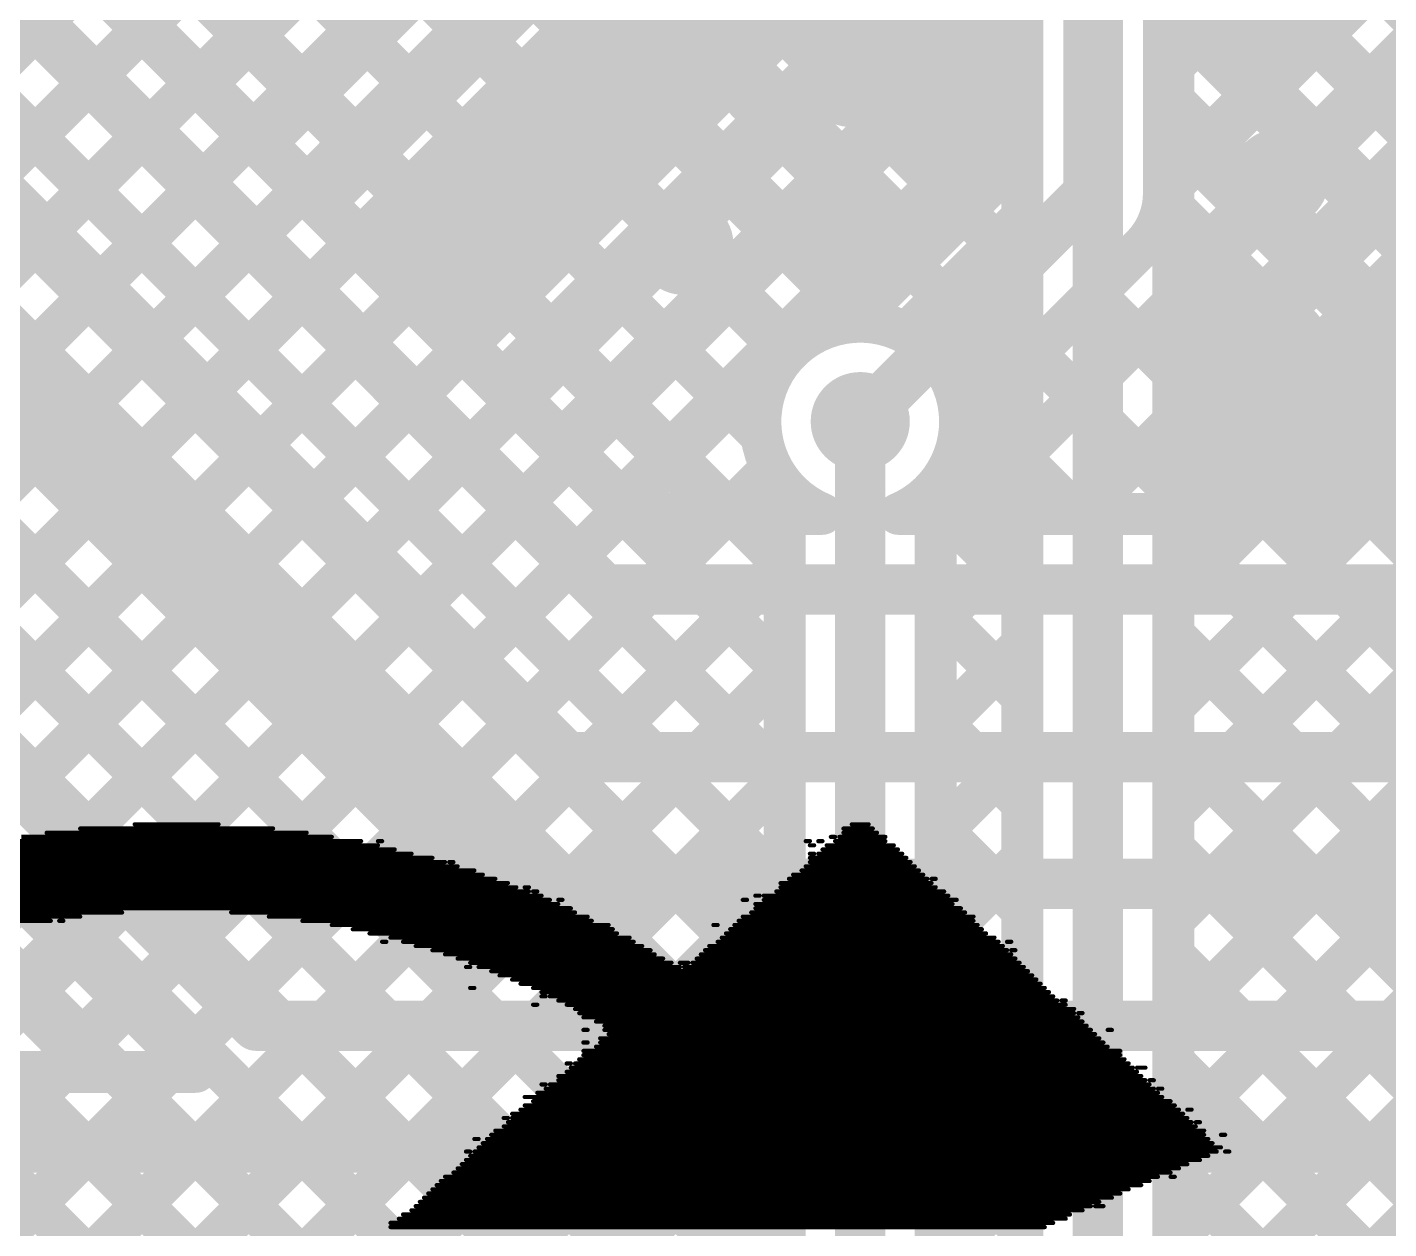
# Model space of a CAD drawing. Header units: millimetres. Extents: x -0.33 to 3.26, y -0.12 to 2.83.
# Drawn here: x 0.7424 to 1.067, y 1.2496 to 1.536 of the extents above; entities that cross this region are included whole.
import ezdxf

# ---------------------------------------------------------------- set-up
doc = ezdxf.new("R2010")
doc.units = ezdxf.units.MM
doc.header["$MEASUREMENT"] = 0
for name, color, linetype in [('BottomLayer', 5, 'Continuous'), ('TopLayer', 1, 'Continuous'), ('TopOverlay', 2, 'Continuous'), ('ViaHoleLayer', 16, 'Continuous')]:
    doc.layers.add(name, color=color, linetype=linetype)

msp = doc.modelspace()

# ---------------------------------------------------------------- hatches: boundary and pattern name
at = {"layer": 'BottomLayer'}
h = msp.add_hatch(color=5, dxfattribs=at)
edge = h.paths.add_edge_path()
edge.add_arc((1.041, 1.539), 0.01181, 0, 360)
h = msp.add_hatch(color=5, dxfattribs=at)
edge = h.paths.add_edge_path()
edge.add_arc((0.899, 1.524), 0.01181, 0, 360)
h = msp.add_hatch(color=5, dxfattribs=at)
edge = h.paths.add_edge_path()
edge.add_arc((0.939, 1.524), 0.01181, 0, 360)
h = msp.add_hatch(color=5, dxfattribs=at)
edge = h.paths.add_edge_path()
edge.add_arc((1.041, 1.5), 0.01181, 0, 360)
h = msp.add_hatch(color=5, dxfattribs=at)
edge = h.paths.add_edge_path()
edge.add_arc((0.899, 1.484), 0.01181, 0, 360)
h = msp.add_hatch(color=5, dxfattribs=at)
edge = h.paths.add_edge_path()
edge.add_arc((0.939, 1.484), 0.01181, 0, 360)
h = msp.add_hatch(color=5, dxfattribs=at)
edge = h.paths.add_edge_path()
edge.add_arc((1.041, 1.46), 0.01181, 0, 360)
h = msp.add_hatch(color=5, dxfattribs=at)
edge = h.paths.add_edge_path()
edge.add_arc((0.941, 1.442), 0.01181, 0, 360)
at = {"layer": 'TopLayer'}
h = msp.add_hatch(color=1, dxfattribs=at)
edge = h.paths.add_edge_path()
edge.add_arc((1.041, 1.539), 0.01181, 0, 360)
h = msp.add_hatch(color=1, dxfattribs=at)
edge = h.paths.add_edge_path()
edge.add_arc((0.899, 1.524), 0.01181, 0, 360)
h = msp.add_hatch(color=1, dxfattribs=at)
edge = h.paths.add_edge_path()
edge.add_arc((0.939, 1.524), 0.01181, 0, 360)
h = msp.add_hatch(color=1, dxfattribs=at)
edge = h.paths.add_edge_path()
edge.add_arc((1.041, 1.5), 0.01181, 0, 360)
h = msp.add_hatch(color=1, dxfattribs=at)
edge = h.paths.add_edge_path()
edge.add_arc((0.899, 1.484), 0.01181, 0, 360)
h = msp.add_hatch(color=1, dxfattribs=at)
edge = h.paths.add_edge_path()
edge.add_arc((0.939, 1.484), 0.01181, 0, 360)
h = msp.add_hatch(color=1, dxfattribs=at)
edge = h.paths.add_edge_path()
edge.add_arc((1.041, 1.46), 0.01181, 0, 360)
h = msp.add_hatch(color=1, dxfattribs=at)
edge = h.paths.add_edge_path()
edge.add_arc((0.941, 1.442), 0.01181, 0, 360)
at = {"layer": 'ViaHoleLayer'}
h = msp.add_hatch(color=16, dxfattribs=at)
edge = h.paths.add_edge_path()
edge.add_arc((1.041, 1.539), 0.00787, 0, 360)
h = msp.add_hatch(color=16, dxfattribs=at)
edge = h.paths.add_edge_path()
edge.add_arc((0.899, 1.524), 0.00787, 0, 360)
h = msp.add_hatch(color=16, dxfattribs=at)
edge = h.paths.add_edge_path()
edge.add_arc((0.939, 1.524), 0.00787, 0, 360)
h = msp.add_hatch(color=16, dxfattribs=at)
edge = h.paths.add_edge_path()
edge.add_arc((1.041, 1.5), 0.00787, 0, 360)
h = msp.add_hatch(color=16, dxfattribs=at)
edge = h.paths.add_edge_path()
edge.add_arc((0.899, 1.484), 0.00787, 0, 360)
h = msp.add_hatch(color=16, dxfattribs=at)
edge = h.paths.add_edge_path()
edge.add_arc((0.939, 1.484), 0.00787, 0, 360)
h = msp.add_hatch(color=16, dxfattribs=at)
edge = h.paths.add_edge_path()
edge.add_arc((1.041, 1.46), 0.00787, 0, 360)
h = msp.add_hatch(color=16, dxfattribs=at)
edge = h.paths.add_edge_path()
edge.add_arc((0.941, 1.442), 0.00591, 0, 360)

# ---------------------------------------------------------------- linework, layer by layer
at = {"layer": 'BottomLayer'}
for points, const_width in [([(0.363, 1.829), (0.86021, 1.33179)], 0.012), ([(0.72059, 1.74861), (0.97137, 1.49782)], 0.01), ([(0.7194, 1.72151), (0.95723, 1.48368)], 0.01), ([(0.7194, 1.69322), (0.94308, 1.46954)], 0.01), ([(0.72515, 1.65919), (0.92485, 1.45949)], 0.01), ([(0.99541, 1.49641), (0.99541, 1.64168)], 0.012), ([(0.77089, 1.53657), (0.87091, 1.63659)], 0.01), ([(0.72515, 1.6309), (0.91743, 1.43863)], 0.01), ([(0.469, 1.626), (0.797, 1.298)], 0.012), ([(0.97741, 1.50386), (0.97741, 1.61393)], 0.01), ([(1.01341, 1.49641), (1.01341, 1.61393)], 0.01), ([(0.78503, 1.52242), (0.87199, 1.60938)], 0.01), ([(0.7194, 1.60837), (0.90777, 1.42)], 0.01), ([(1.01341, 1.52453), (1.09621, 1.60733)], 0.01), ([(0.8416, 1.46586), (0.97741, 1.60166)], 0.01), ([(1.01341, 1.59721), (1.19061, 1.42)], 0.01), ([(0.79917, 1.50828), (0.88492, 1.59403)], 0.01), ([(1.01341, 1.49624), (1.11036, 1.59319)], 0.01), ([(0.7154, 1.59205), (0.88746, 1.42)], 0.01), ([(0.647, 1.586), (0.871, 1.362)], 0.012), ([(0.81332, 1.49414), (0.90668, 1.5875)], 0.01), ([(0.82746, 1.48), (0.93496, 1.5875)], 0.01), ([(0.90998, 1.5875), (0.97741, 1.52007)], 0.01), ([(0.96545, 1.42), (1.13163, 1.58618)], 0.01), ([(0.99374, 1.42), (1.15992, 1.58618)], 0.01), ([(1.02202, 1.42), (1.1882, 1.58618)], 0.01), ([(1.0503, 1.42), (1.21649, 1.58618)], 0.01), ([(0.6974, 1.5846), (0.88, 1.402)], 0.012), ([(0.85574, 1.45171), (0.97741, 1.57338)], 0.01), ([(1.01341, 1.56892), (1.16233, 1.42)], 0.01), ([(0.86988, 1.43757), (0.97741, 1.54509)], 0.01), ([(1.01341, 1.54064), (1.13404, 1.42)], 0.01), ([(0.88403, 1.42343), (0.97741, 1.51681)], 0.01), ([(1.01341, 1.51235), (1.10576, 1.42)], 0.01), ([(0.93929, 1.46575), (0.97741, 1.50386)], 0.01), ([(0.941, 1.442), (0.99541, 1.49641)], 0.012), ([(0.57725, 1.4923), (0.78254, 1.287)], 0.01), ([(1.01065, 1.48683), (1.07748, 1.42)], 0.01), ([(0.96475, 1.44029), (1.00811, 1.48366)], 0.01), ([(0.99682, 1.47237), (1.04919, 1.42)], 0.01), ([(0.5797, 1.46523), (0.75793, 1.287)], 0.01), ([(0.98268, 1.45823), (1.02091, 1.42)], 0.01), ([(0.96854, 1.44408), (0.99262, 1.42)], 0.01), ([(0.90888, 1.42), (0.91988, 1.431)], 0.01), ([(0.95849, 1.42585), (0.96434, 1.42)], 0.01), ([(0.88746, 1.42), (0.93189, 1.42)], 0.01), ([(0.95011, 1.42), (1.369, 1.42)], 0.01), ([(0.88, 1.402), (1.49, 1.402)], 0.012), ([(0.871, 1.362), (1.54414, 1.362)], 0.012), ([(0.86021, 1.33179), (1.47921, 1.33179)], 0.012), ([(0.71931, 1.287), (0.75093, 1.31862)], 0.01), ([(0.7476, 1.287), (0.76507, 1.30447)], 0.01), ([(0.797, 1.298), (1.374, 1.298)], 0.012), ([(0.77588, 1.287), (0.77921, 1.29033)], 0.01), ([(0.677, 1.287), (0.78254, 1.287)], 0.01), ([(0.677, 1.269), (1.347, 1.269)], 0.012)]:
    msp.add_lwpolyline(points, dxfattribs=dict(at, const_width=const_width))
for points, const_width in [([(1.01091, 1.54064, 1), (1.01591, 1.54064, 1)], 0.005), ([(0.76839, 1.53657, 1), (0.77339, 1.53657, 1)], 0.005), ([(1.01091, 1.52453, 1), (1.01591, 1.52453, 1)], 0.005), ([(0.78253, 1.52242, 1), (0.78753, 1.52242, 1)], 0.005), ([(0.97491, 1.52007, 1), (0.97991, 1.52007, 1)], 0.005), ([(0.97491, 1.51681, 1), (0.97991, 1.51681, 1)], 0.005), ([(1.01091, 1.51235, 1), (1.01591, 1.51235, 1)], 0.005), ([(0.79667, 1.50828, 1), (0.80167, 1.50828, 1)], 0.005), ([(0.97491, 1.50386, 1), (0.97991, 1.50386, 1)], 0.005), ([(0.97491, 1.50386, 1), (0.97991, 1.50386, 1)], 0.005), ([(0.96887, 1.49782, 1), (0.97387, 1.49782, 1)], 0.005), ([(0.99241, 1.49641, 1), (0.99841, 1.49641, 1)], 0.006), ([(0.99241, 1.49641, 1), (0.99841, 1.49641, 1)], 0.006), ([(1.01091, 1.49641, 1), (1.01591, 1.49641, 1)], 0.005), ([(1.01091, 1.49641, 1), (1.01591, 1.49641, 1)], 0.005), ([(1.01091, 1.49641, 1), (1.01591, 1.49641, 1)], 0.005), ([(1.01091, 1.49624, 1), (1.01591, 1.49624, 1)], 0.005), ([(0.81082, 1.49414, 1), (0.81582, 1.49414, 1)], 0.005), ([(1.00815, 1.48683, 1), (1.01315, 1.48683, 1)], 0.005), ([(0.95473, 1.48368, 1), (0.95973, 1.48368, 1)], 0.005), ([(1.00561, 1.48366, 1), (1.01061, 1.48366, 1)], 0.005), ([(1.00561, 1.48366, 1), (1.01061, 1.48366, 1)], 0.005), ([(1.00564, 1.48368, 1), (1.01064, 1.48368, 1)], 0.005), ([(0.82496, 1.48, 1), (0.82996, 1.48, 1)], 0.005), ([(0.99432, 1.47237, 1), (0.99932, 1.47237, 1)], 0.005), ([(0.94058, 1.46954, 1), (0.94558, 1.46954, 1)], 0.005), ([(0.8391, 1.46586, 1), (0.8441, 1.46586, 1)], 0.005), ([(0.93679, 1.46575, 1), (0.94179, 1.46575, 1)], 0.005), ([(0.93679, 1.46575, 1), (0.94179, 1.46575, 1)], 0.005), ([(0.92235, 1.45949, 1), (0.92735, 1.45949, 1)], 0.005), ([(0.98018, 1.45823, 1), (0.98518, 1.45823, 1)], 0.005), ([(0.85324, 1.45171, 1), (0.85824, 1.45171, 1)], 0.005), ([(0.938, 1.442, 1), (0.944, 1.442, 1)], 0.006), ([(0.96604, 1.44408, 1), (0.97104, 1.44408, 1)], 0.005), ([(0.96225, 1.44029, 1), (0.96725, 1.44029, 1)], 0.005), ([(0.96225, 1.44029, 1), (0.96725, 1.44029, 1)], 0.005), ([(0.86738, 1.43757, 1), (0.87238, 1.43757, 1)], 0.005), ([(0.91493, 1.43863, 1), (0.91993, 1.43863, 1)], 0.005), ([(0.91738, 1.431, 1), (0.92238, 1.431, 1)], 0.005), ([(0.88153, 1.42343, 1), (0.88653, 1.42343, 1)], 0.005), ([(0.95599, 1.42585, 1), (0.96099, 1.42585, 1)], 0.005), ([(0.88496, 1.42, 1), (0.88996, 1.42, 1)], 0.005), ([(0.88496, 1.42, 1), (0.88996, 1.42, 1)], 0.005), ([(0.90527, 1.42, 1), (0.91027, 1.42, 1)], 0.005), ([(0.90638, 1.42, 1), (0.91138, 1.42, 1)], 0.005), ([(0.92939, 1.42, 1), (0.93439, 1.42, 1)], 0.005), ([(0.92939, 1.42, 1), (0.93439, 1.42, 1)], 0.005), ([(0.94761, 1.42, 1), (0.95261, 1.42, 1)], 0.005), ([(0.94761, 1.42, 1), (0.95261, 1.42, 1)], 0.005), ([(0.96184, 1.42, 1), (0.96684, 1.42, 1)], 0.005), ([(0.96295, 1.42, 1), (0.96795, 1.42, 1)], 0.005), ([(0.99012, 1.42, 1), (0.99512, 1.42, 1)], 0.005), ([(0.99124, 1.42, 1), (0.99624, 1.42, 1)], 0.005), ([(1.01841, 1.42, 1), (1.02341, 1.42, 1)], 0.005), ([(1.01952, 1.42, 1), (1.02452, 1.42, 1)], 0.005), ([(1.04669, 1.42, 1), (1.05169, 1.42, 1)], 0.005), ([(1.0478, 1.42, 1), (1.0528, 1.42, 1)], 0.005), ([(0.877, 1.402, 1), (0.883, 1.402, 1)], 0.006), ([(0.877, 1.402, 1), (0.883, 1.402, 1)], 0.006), ([(0.868, 1.362, 1), (0.874, 1.362, 1)], 0.006), ([(0.868, 1.362, 1), (0.874, 1.362, 1)], 0.006), ([(0.85721, 1.33179, 1), (0.86321, 1.33179, 1)], 0.006), ([(0.85721, 1.33179, 1), (0.86321, 1.33179, 1)], 0.006), ([(0.74843, 1.31862, 1), (0.75343, 1.31862, 1)], 0.005), ([(0.76257, 1.30447, 1), (0.76757, 1.30447, 1)], 0.005), ([(0.794, 1.298, 1), (0.8, 1.298, 1)], 0.006), ([(0.794, 1.298, 1), (0.8, 1.298, 1)], 0.006), ([(0.77671, 1.29033, 1), (0.78171, 1.29033, 1)], 0.005), ([(0.7451, 1.287, 1), (0.7501, 1.287, 1)], 0.005), ([(0.75543, 1.287, 1), (0.76043, 1.287, 1)], 0.005), ([(0.77338, 1.287, 1), (0.77838, 1.287, 1)], 0.005), ([(0.78004, 1.287, 1), (0.78504, 1.287, 1)], 0.005), ([(0.78004, 1.287, 1), (0.78504, 1.287, 1)], 0.005)]:
    msp.add_lwpolyline(points, format="xyb", close=True, dxfattribs=dict(at, const_width=const_width))
at = {"layer": 'BottomLayer', "const_width": 0.01}
for points in [[(1.01341, 1.49641, -0.199396), (1.00811, 1.48366)], [(1.01341, 1.49641, -0.198912), (1.00814, 1.48368)], [(0.93189, 1.42, -0.791176), (0.93929, 1.46575)], [(0.96475, 1.44029, -0.283918), (0.95011, 1.42)]]:
    msp.add_lwpolyline(points, format="xyb", dxfattribs=at)
at = {"layer": 'TopLayer'}
for points, const_width in [([(0.99767, 1.22833), (0.99767, 2.0185)], 0.012), ([(0.97967, 1.22833), (0.97967, 2.00291)], 0.01), ([(1.01567, 1.23579), (1.01567, 2.00291)], 0.01), ([(0.717, 1.76633), (0.97967, 1.50366)], 0.01), ([(0.717, 1.48267), (0.97967, 1.74534)], 0.01), ([(0.717, 1.74087), (0.97967, 1.4782)], 0.01), ([(1.01567, 1.47587), (1.27291, 1.73311)], 0.01), ([(0.717, 1.45722), (0.97967, 1.71989)], 0.01), ([(0.717, 1.71541), (0.97967, 1.45275)], 0.01), ([(1.01567, 1.45042), (1.27291, 1.70765)], 0.01), ([(0.717, 1.43176), (0.97967, 1.69443)], 0.01), ([(0.717, 1.68996), (0.94115, 1.46581)], 0.01), ([(1.01567, 1.42496), (1.27291, 1.6822)], 0.01), ([(0.717, 1.40631), (0.97967, 1.66897)], 0.01), ([(0.717, 1.6645), (0.92343, 1.45807)], 0.01), ([(1.01567, 1.3995), (1.27291, 1.65674)], 0.01), ([(0.717, 1.50813), (0.86013, 1.65126)], 0.01), ([(0.85708, 1.6517), (0.97967, 1.52911)], 0.01), ([(1.01567, 1.52678), (1.14278, 1.6539)], 0.01), ([(1.01567, 1.50133), (1.16487, 1.65053)], 0.01), ([(0.717, 1.38085), (0.97967, 1.64352)], 0.01), ([(0.717, 1.63905), (0.91743, 1.43862)], 0.01), ([(1.01567, 1.37405), (1.27291, 1.63129)], 0.01), ([(0.717, 1.35539), (0.97967, 1.61806)], 0.01), ([(0.717, 1.61359), (0.923, 1.40759)], 0.01), ([(1.01567, 1.34859), (1.27291, 1.60583)], 0.01), ([(0.717, 1.32994), (0.97967, 1.59261)], 0.01), ([(1.01567, 1.59494), (1.184, 1.42661)], 0.01), ([(0.717, 1.58814), (0.923, 1.38214)], 0.01), ([(0.717, 1.30448), (0.97967, 1.56715)], 0.01), ([(1.01567, 1.56948), (1.184, 1.40115)], 0.01), ([(0.717, 1.56268), (0.923, 1.35668)], 0.01), ([(1.01567, 1.54403), (1.184, 1.37569)], 0.01), ([(0.717, 1.27903), (0.97967, 1.5417)], 0.01), ([(0.717, 1.53722), (0.923, 1.33122)], 0.01), ([(1.01567, 1.51857), (1.184, 1.35024)], 0.01), ([(0.71813, 1.2547), (0.97967, 1.51624)], 0.01), ([(0.717, 1.51177), (0.923, 1.30577)], 0.01), ([(1.01567, 1.49311), (1.184, 1.32478)], 0.01), ([(0.952, 1.46312), (0.97967, 1.49078)], 0.01), ([(1.01567, 1.32314), (1.184, 1.49147)], 0.01), ([(0.717, 1.48631), (0.923, 1.28031)], 0.01), ([(1.01567, 1.46766), (1.184, 1.29933)], 0.01), ([(1.01567, 1.29768), (1.184, 1.46601)], 0.01), ([(0.96366, 1.44932), (0.97967, 1.46533)], 0.01), ([(0.717, 1.46086), (0.923, 1.25486)], 0.01), ([(0.959, 1.4192), (0.97967, 1.43987)], 0.01), ([(0.96481, 1.44215), (0.97967, 1.42729)], 0.01), ([(1.01567, 1.4422), (1.184, 1.27387)], 0.01), ([(1.01567, 1.27223), (1.184, 1.44056)], 0.01), ([(0.717, 1.4354), (0.923, 1.2294)], 0.01), ([(0.941, 1.196), (0.941, 1.433)], 0.012), ([(0.72144, 1.23255), (0.91988, 1.431)], 0.01), ([(0.923, 1.196), (0.923, 1.42641)], 0.01), ([(0.959, 1.20346), (0.959, 1.42641)], 0.01), ([(0.959, 1.4225), (0.97967, 1.40184)], 0.01), ([(0.959, 1.39375), (0.97967, 1.41442)], 0.01), ([(1.01567, 1.41675), (1.184, 1.24842)], 0.01), ([(1.01567, 1.24677), (1.184, 1.4151)], 0.01), ([(0.6718, 1.15746), (0.923, 1.40866)], 0.01), ([(0.717, 1.40995), (0.923, 1.20395)], 0.01), ([(0.959, 1.39705), (0.97967, 1.37638)], 0.01), ([(1.01567, 1.39129), (1.184, 1.22296)], 0.01), ([(0.959, 1.36829), (0.97967, 1.38896)], 0.01), ([(1.0229, 1.22855), (1.184, 1.38965)], 0.01), ([(0.717, 1.38449), (1.27243, 0.82906)], 0.01), ([(0.6718, 1.132), (0.923, 1.3832)], 0.01), ([(0.959, 1.37159), (0.97967, 1.35092)], 0.01), ([(1.01567, 1.36584), (1.1811, 1.20041)], 0.01), ([(0.959, 1.34284), (0.97967, 1.3635)], 0.01), ([(1.03563, 1.21582), (1.184, 1.36419)], 0.01), ([(0.717, 1.35903), (1.24803, 0.828)], 0.01), ([(0.6718, 1.10655), (0.923, 1.35775)], 0.01), ([(0.959, 1.34614), (0.97967, 1.32547)], 0.01), ([(1.01567, 1.34038), (1.219, 1.13705)], 0.01), ([(0.959, 1.31738), (0.97967, 1.33805)], 0.01), ([(0.717, 1.33358), (1.22258, 0.828)], 0.01), ([(0.57575, 0.98504), (0.923, 1.33229)], 0.01), ([(0.959, 1.32068), (0.97967, 1.30001)], 0.01), ([(1.01567, 1.31492), (1.219, 1.11159)], 0.01), ([(0.959, 1.29193), (0.97967, 1.31259)], 0.01), ([(0.502, 0.88584), (0.923, 1.30684)], 0.01), ([(0.717, 1.30812), (1.19712, 0.828)], 0.01), ([(0.959, 1.29522), (0.97967, 1.27456)], 0.01), ([(0.959, 1.26647), (0.97967, 1.28714)], 0.01), ([(1.01567, 1.28947), (1.219, 1.08614)], 0.01), ([(0.502, 0.86038), (0.923, 1.28138)], 0.01), ([(0.717, 1.28267), (1.17167, 0.828)], 0.01), ([(0.959, 1.26977), (0.97967, 1.2491)], 0.01), ([(0.959, 1.24101), (0.97967, 1.26168)], 0.01), ([(1.01567, 1.26401), (1.219, 1.06068)], 0.01), ([(0.502, 0.83493), (0.923, 1.25593)], 0.01)]:
    msp.add_lwpolyline(points, dxfattribs=dict(at, const_width=const_width))
for points, const_width in [([(0.97717, 1.52911, 1), (0.98217, 1.52911, 1)], 0.005), ([(1.01317, 1.52678, 1), (1.01817, 1.52678, 1)], 0.005), ([(1.01317, 1.51857, 1), (1.01817, 1.51857, 1)], 0.005), ([(0.97717, 1.51624, 1), (0.98217, 1.51624, 1)], 0.005), ([(0.97717, 1.50366, 1), (0.98217, 1.50366, 1)], 0.005), ([(1.01317, 1.50133, 1), (1.01817, 1.50133, 1)], 0.005), ([(1.01317, 1.49311, 1), (1.01817, 1.49311, 1)], 0.005), ([(0.97717, 1.49078, 1), (0.98217, 1.49078, 1)], 0.005), ([(0.97717, 1.4782, 1), (0.98217, 1.4782, 1)], 0.005), ([(1.01317, 1.47587, 1), (1.01817, 1.47587, 1)], 0.005), ([(0.93865, 1.46581, 1), (0.94365, 1.46581, 1)], 0.005), ([(1.01317, 1.46766, 1), (1.01817, 1.46766, 1)], 0.005), ([(0.9495, 1.46312, 1), (0.9545, 1.46312, 1)], 0.005), ([(0.97717, 1.46533, 1), (0.98217, 1.46533, 1)], 0.005), ([(0.92093, 1.45807, 1), (0.92593, 1.45807, 1)], 0.005), ([(0.97717, 1.45275, 1), (0.98217, 1.45275, 1)], 0.005), ([(1.01317, 1.45042, 1), (1.01817, 1.45042, 1)], 0.005), ([(0.96116, 1.44932, 1), (0.96616, 1.44932, 1)], 0.005), ([(0.96231, 1.44215, 1), (0.96731, 1.44215, 1)], 0.005), ([(0.96231, 1.442, 1), (0.96731, 1.442, 1)], 0.005), ([(0.96231, 1.442, 1), (0.96731, 1.442, 1)], 0.005), ([(0.97717, 1.43987, 1), (0.98217, 1.43987, 1)], 0.005), ([(1.01317, 1.4422, 1), (1.01817, 1.4422, 1)], 0.005), ([(0.91493, 1.43862, 1), (0.91993, 1.43862, 1)], 0.005), ([(0.938, 1.433, 1), (0.944, 1.433, 1)], 0.006), ([(0.91738, 1.431, 1), (0.92238, 1.431, 1)], 0.005), ([(0.97717, 1.42729, 1), (0.98217, 1.42729, 1)], 0.005), ([(0.9205, 1.42641, 1), (0.9255, 1.42641, 1)], 0.005), ([(0.9205, 1.42641, 1), (0.9255, 1.42641, 1)], 0.005), ([(0.9565, 1.42641, 1), (0.9615, 1.42641, 1)], 0.005), ([(0.9565, 1.42641, 1), (0.9615, 1.42641, 1)], 0.005), ([(1.01317, 1.42496, 1), (1.01817, 1.42496, 1)], 0.005), ([(0.9565, 1.4225, 1), (0.9615, 1.4225, 1)], 0.005), ([(0.9565, 1.4192, 1), (0.9615, 1.4192, 1)], 0.005), ([(0.97717, 1.41442, 1), (0.98217, 1.41442, 1)], 0.005), ([(1.01317, 1.41675, 1), (1.01817, 1.41675, 1)], 0.005), ([(0.9205, 1.40866, 1), (0.9255, 1.40866, 1)], 0.005), ([(0.9205, 1.40759, 1), (0.9255, 1.40759, 1)], 0.005), ([(0.97717, 1.40184, 1), (0.98217, 1.40184, 1)], 0.005), ([(1.01317, 1.3995, 1), (1.01817, 1.3995, 1)], 0.005), ([(0.9565, 1.39705, 1), (0.9615, 1.39705, 1)], 0.005), ([(0.9565, 1.39375, 1), (0.9615, 1.39375, 1)], 0.005), ([(1.01317, 1.39129, 1), (1.01817, 1.39129, 1)], 0.005), ([(0.97717, 1.38896, 1), (0.98217, 1.38896, 1)], 0.005), ([(0.9205, 1.3832, 1), (0.9255, 1.3832, 1)], 0.005), ([(0.9205, 1.38214, 1), (0.9255, 1.38214, 1)], 0.005), ([(0.97717, 1.37638, 1), (0.98217, 1.37638, 1)], 0.005), ([(0.9565, 1.37159, 1), (0.9615, 1.37159, 1)], 0.005), ([(1.01317, 1.37405, 1), (1.01817, 1.37405, 1)], 0.005), ([(0.9565, 1.36829, 1), (0.9615, 1.36829, 1)], 0.005), ([(1.01317, 1.36584, 1), (1.01817, 1.36584, 1)], 0.005), ([(0.97717, 1.3635, 1), (0.98217, 1.3635, 1)], 0.005), ([(0.9205, 1.35775, 1), (0.9255, 1.35775, 1)], 0.005), ([(0.9205, 1.35668, 1), (0.9255, 1.35668, 1)], 0.005), ([(0.97717, 1.35092, 1), (0.98217, 1.35092, 1)], 0.005), ([(0.9565, 1.34614, 1), (0.9615, 1.34614, 1)], 0.005), ([(1.01317, 1.34859, 1), (1.01817, 1.34859, 1)], 0.005), ([(0.9565, 1.34284, 1), (0.9615, 1.34284, 1)], 0.005), ([(1.01317, 1.34038, 1), (1.01817, 1.34038, 1)], 0.005), ([(0.97717, 1.33805, 1), (0.98217, 1.33805, 1)], 0.005), ([(0.9205, 1.33229, 1), (0.9255, 1.33229, 1)], 0.005), ([(0.9205, 1.33122, 1), (0.9255, 1.33122, 1)], 0.005), ([(0.97717, 1.32547, 1), (0.98217, 1.32547, 1)], 0.005), ([(1.01317, 1.32314, 1), (1.01817, 1.32314, 1)], 0.005), ([(0.9565, 1.32068, 1), (0.9615, 1.32068, 1)], 0.005), ([(0.9565, 1.31738, 1), (0.9615, 1.31738, 1)], 0.005), ([(1.01317, 1.31492, 1), (1.01817, 1.31492, 1)], 0.005), ([(0.97717, 1.31259, 1), (0.98217, 1.31259, 1)], 0.005), ([(0.9205, 1.30684, 1), (0.9255, 1.30684, 1)], 0.005), ([(0.9205, 1.30577, 1), (0.9255, 1.30577, 1)], 0.005), ([(0.97717, 1.30001, 1), (0.98217, 1.30001, 1)], 0.005), ([(1.01317, 1.29768, 1), (1.01817, 1.29768, 1)], 0.005), ([(0.9565, 1.29522, 1), (0.9615, 1.29522, 1)], 0.005), ([(0.9565, 1.29193, 1), (0.9615, 1.29193, 1)], 0.005), ([(0.97717, 1.28714, 1), (0.98217, 1.28714, 1)], 0.005), ([(1.01317, 1.28947, 1), (1.01817, 1.28947, 1)], 0.005), ([(0.9205, 1.28138, 1), (0.9255, 1.28138, 1)], 0.005), ([(0.9205, 1.28031, 1), (0.9255, 1.28031, 1)], 0.005), ([(0.97717, 1.27456, 1), (0.98217, 1.27456, 1)], 0.005), ([(1.01317, 1.27223, 1), (1.01817, 1.27223, 1)], 0.005), ([(0.9565, 1.26977, 1), (0.9615, 1.26977, 1)], 0.005), ([(0.9565, 1.26647, 1), (0.9615, 1.26647, 1)], 0.005), ([(0.97717, 1.26168, 1), (0.98217, 1.26168, 1)], 0.005), ([(1.01317, 1.26401, 1), (1.01817, 1.26401, 1)], 0.005), ([(0.9205, 1.25593, 1), (0.9255, 1.25593, 1)], 0.005), ([(0.9205, 1.25486, 1), (0.9255, 1.25486, 1)], 0.005), ([(0.97717, 1.2491, 1), (0.98217, 1.2491, 1)], 0.005), ([(1.01317, 1.24677, 1), (1.01817, 1.24677, 1)], 0.005)]:
    msp.add_lwpolyline(points, format="xyb", close=True, dxfattribs=dict(at, const_width=const_width))
at = {"layer": 'TopLayer', "const_width": 0.01}
for points in [[(0.923, 1.42641, -1.440035), (0.96481, 1.442)], [(0.96481, 1.442, -0.18034), (0.959, 1.42641)]]:
    msp.add_lwpolyline(points, format="xyb", dxfattribs=at)
at = {"layer": 'TopOverlay', "const_width": 0.001}
for points in [[(0.747, 1.344), (0.809, 1.344)], [(0.755, 1.345), (0.801, 1.345)], [(0.768, 1.346), (0.788, 1.346)], [(0.937, 1.345), (0.944, 1.345)], [(0.937, 1.344), (0.945, 1.344)], [(0.939, 1.346), (0.943, 1.346)], [(0.729, 1.341), (0.826, 1.341)], [(0.734, 1.342), (0.822, 1.342)], [(0.741, 1.343), (0.815, 1.343)], [(0.826, 1.342), (0.827, 1.342)], [(0.928, 1.342), (0.929, 1.342)], [(0.929, 1.341), (0.93, 1.341)], [(0.931, 1.342), (0.932, 1.342)], [(0.933, 1.341), (0.949, 1.341)], [(0.934, 1.343), (0.935, 1.343)], [(0.935, 1.342), (0.947, 1.342)], [(0.936, 1.343), (0.947, 1.343)], [(0.717, 1.338), (0.839, 1.338)], [(0.721, 1.339), (0.834, 1.339)], [(0.725, 1.34), (0.83, 1.34)], [(0.929, 1.339), (0.93, 1.339)], [(0.929, 1.338), (0.952, 1.338)], [(0.931, 1.339), (0.951, 1.339)], [(0.932, 1.34), (0.95, 1.34)], [(0.703, 1.334), (0.851, 1.334)], [(0.707, 1.335), (0.849, 1.335)], [(0.71, 1.336), (0.845, 1.336)], [(0.713, 1.337), (0.842, 1.337)], [(0.843, 1.337), (0.844, 1.337)], [(0.925, 1.334), (0.956, 1.334)], [(0.927, 1.335), (0.955, 1.335)], [(0.928, 1.336), (0.954, 1.336)], [(0.929, 1.337), (0.953, 1.337)], [(0.696, 1.331), (0.859, 1.331)], [(0.699, 1.332), (0.857, 1.332)], [(0.701, 1.333), (0.854, 1.333)], [(0.861, 1.331), (0.862, 1.331)], [(0.922, 1.332), (0.958, 1.332)], [(0.922, 1.331), (0.959, 1.331)], [(0.924, 1.333), (0.957, 1.333)], [(0.958, 1.333), (0.959, 1.333)], [(0.688, 1.328), (0.867, 1.328)], [(0.69, 1.329), (0.865, 1.329)], [(0.693, 1.33), (0.862, 1.33)], [(0.863, 1.33), (0.864, 1.33)], [(0.869, 1.328), (0.87, 1.328)], [(0.913, 1.328), (0.914, 1.328)], [(0.916, 1.329), (0.917, 1.329)], [(0.918, 1.329), (0.962, 1.329)], [(0.918, 1.328), (0.964, 1.328)], [(0.921, 1.33), (0.961, 1.33)], [(0.682, 1.325), (0.765, 1.325)], [(0.683, 1.326), (0.872, 1.326)], [(0.686, 1.327), (0.869, 1.327)], [(0.791, 1.325), (0.873, 1.325)], [(0.915, 1.325), (0.966, 1.325)], [(0.916, 1.327), (0.963, 1.327)], [(0.916, 1.326), (0.965, 1.326)], [(0.677, 1.323), (0.748, 1.323)], [(0.68, 1.324), (0.755, 1.324)], [(0.75, 1.323), (0.751, 1.323)], [(0.8, 1.324), (0.876, 1.324)], [(0.808, 1.323), (0.877, 1.323)], [(0.815, 1.322), (0.881, 1.322)], [(0.82, 1.321), (0.882, 1.321)], [(0.906, 1.322), (0.907, 1.322)], [(0.91, 1.321), (0.97, 1.321)], [(0.911, 1.322), (0.969, 1.322)], [(0.912, 1.323), (0.968, 1.323)], [(0.913, 1.324), (0.968, 1.324)], [(0.824, 1.32), (0.883, 1.32)], [(0.827, 1.318), (0.828, 1.318)], [(0.829, 1.319), (0.886, 1.319)], [(0.832, 1.318), (0.887, 1.318)], [(0.907, 1.318), (0.974, 1.318)], [(0.908, 1.319), (0.973, 1.319)], [(0.909, 1.32), (0.971, 1.32)], [(0.976, 1.318), (0.977, 1.318)], [(0.835, 1.317), (0.889, 1.317)], [(0.839, 1.316), (0.891, 1.316)], [(0.842, 1.315), (0.892, 1.315)], [(0.903, 1.315), (0.977, 1.315)], [(0.904, 1.316), (0.976, 1.316)], [(0.905, 1.317), (0.975, 1.317)], [(0.977, 1.316), (0.978, 1.316)], [(0.845, 1.314), (0.894, 1.314)], [(0.847, 1.312), (0.848, 1.312)], [(0.848, 1.313), (0.896, 1.313)], [(0.85, 1.312), (0.898, 1.312)], [(0.898, 1.313), (0.9, 1.313)], [(0.899, 1.312), (0.98, 1.312)], [(0.901, 1.313), (0.979, 1.313)], [(0.902, 1.314), (0.978, 1.314)], [(0.853, 1.311), (0.981, 1.311)], [(0.855, 1.31), (0.982, 1.31)], [(0.858, 1.309), (0.983, 1.309)], [(0.86, 1.308), (0.984, 1.308)], [(0.848, 1.307), (0.849, 1.307)], [(0.863, 1.307), (0.985, 1.307)], [(0.865, 1.306), (0.986, 1.306)], [(0.865, 1.305), (0.866, 1.305)], [(0.867, 1.305), (0.987, 1.305)], [(0.863, 1.303), (0.864, 1.303)], [(0.869, 1.304), (0.988, 1.304)], [(0.871, 1.303), (0.99, 1.303)], [(0.873, 1.302), (0.992, 1.302)], [(0.989, 1.304), (0.99, 1.304)], [(0.874, 1.301), (0.992, 1.301)], [(0.875, 1.3), (0.993, 1.3)], [(0.878, 1.299), (0.994, 1.299)], [(0.993, 1.301), (0.994, 1.301)], [(0.875, 1.297), (0.876, 1.297)], [(0.879, 1.295), (0.998, 1.295)], [(0.88, 1.298), (0.995, 1.298)], [(0.88, 1.297), (0.996, 1.297)], [(0.881, 1.296), (0.997, 1.296)], [(1, 1.297), (1.001, 1.297)], [(0.875, 1.294), (0.876, 1.294)], [(0.875, 1.292), (1.003, 1.292)], [(0.878, 1.293), (1, 1.293)], [(0.879, 1.294), (0.999, 1.294)], [(0.871, 1.289), (0.872, 1.289)], [(0.873, 1.289), (1.005, 1.289)], [(0.874, 1.29), (1.004, 1.29)], [(0.875, 1.291), (1.003, 1.291)], [(0.869, 1.286), (1.008, 1.286)], [(0.871, 1.287), (1.007, 1.287)], [(0.872, 1.288), (1.006, 1.288)], [(1.007, 1.288), (1.009, 1.288)], [(0.864, 1.282), (1.012, 1.282)], [(0.865, 1.284), (0.866, 1.284)], [(0.866, 1.283), (1.011, 1.283)], [(0.867, 1.284), (1.01, 1.284)], [(0.869, 1.285), (1.009, 1.285)], [(1.01, 1.285), (1.011, 1.285)], [(1.012, 1.283), (1.013, 1.283)], [(0.861, 1.281), (1.013, 1.281)], [(0.861, 1.279), (1.016, 1.279)], [(0.863, 1.28), (1.015, 1.28)], [(0.856, 1.276), (0.857, 1.276)], [(0.858, 1.277), (1.018, 1.277)], [(0.858, 1.276), (1.019, 1.276)], [(0.86, 1.278), (1.017, 1.278)], [(1.019, 1.278), (1.02, 1.278)], [(0.854, 1.273), (1.023, 1.273)], [(0.856, 1.274), (1.021, 1.274)], [(0.857, 1.275), (1.02, 1.275)], [(1.021, 1.275), (1.022, 1.275)], [(0.849, 1.271), (0.85, 1.271)], [(0.85, 1.269), (1.027, 1.269)], [(0.851, 1.27), (1.025, 1.27)], [(0.852, 1.271), (1.024, 1.271)], [(0.853, 1.272), (1.023, 1.272)], [(1.027, 1.272), (1.028, 1.272)], [(0.847, 1.268), (0.848, 1.268)], [(0.847, 1.266), (1.022, 1.266)], [(0.848, 1.267), (1.024, 1.267)], [(0.849, 1.268), (1.026, 1.268)], [(1.028, 1.268), (1.029, 1.268)], [(0.844, 1.263), (1.015, 1.263)], [(0.845, 1.264), (1.017, 1.264)], [(0.846, 1.265), (1.019, 1.265)], [(0.84, 1.26), (1.008, 1.26)], [(0.841, 1.261), (1.01, 1.261)], [(0.842, 1.262), (1.012, 1.262)], [(1.015, 1.262), (1.016, 1.262)], [(0.836, 1.256), (0.998, 1.256)], [(0.837, 1.257), (1.001, 1.257)], [(0.838, 1.258), (1.003, 1.258)], [(0.839, 1.259), (1.005, 1.259)], [(0.832, 1.253), (0.991, 1.253)], [(0.834, 1.254), (0.994, 1.254)], [(0.835, 1.255), (0.996, 1.255)], [(0.997, 1.255), (0.999, 1.255)], [(0.829, 1.251), (0.987, 1.251)], [(0.829, 1.25), (0.985, 1.25)], [(0.831, 1.252), (0.99, 1.252)]]:
    msp.add_lwpolyline(points, dxfattribs=at)
at = {"layer": 'TopOverlay', "const_width": 0.0005}
for points in [[(0.74675, 1.344, 1), (0.74725, 1.344, 1)], [(0.75475, 1.345, 1), (0.75525, 1.345, 1)], [(0.76775, 1.346, 1), (0.76825, 1.346, 1)], [(0.78775, 1.346, 1), (0.78825, 1.346, 1)], [(0.80075, 1.345, 1), (0.80125, 1.345, 1)], [(0.80875, 1.344, 1), (0.80925, 1.344, 1)], [(0.93675, 1.345, 1), (0.93725, 1.345, 1)], [(0.93675, 1.344, 1), (0.93725, 1.344, 1)], [(0.93875, 1.346, 1), (0.93925, 1.346, 1)], [(0.94275, 1.346, 1), (0.94325, 1.346, 1)], [(0.94375, 1.345, 1), (0.94425, 1.345, 1)], [(0.94475, 1.344, 1), (0.94525, 1.344, 1)], [(0.81475, 1.343, 1), (0.81525, 1.343, 1)], [(0.82175, 1.342, 1), (0.82225, 1.342, 1)], [(0.82575, 1.342, 1), (0.82625, 1.342, 1)], [(0.82575, 1.341, 1), (0.82625, 1.341, 1)], [(0.82675, 1.342, 1), (0.82725, 1.342, 1)], [(0.92775, 1.342, 1), (0.92825, 1.342, 1)], [(0.92875, 1.342, 1), (0.92925, 1.342, 1)], [(0.92875, 1.341, 1), (0.92925, 1.341, 1)], [(0.92975, 1.341, 1), (0.93025, 1.341, 1)], [(0.93075, 1.342, 1), (0.93125, 1.342, 1)], [(0.93175, 1.342, 1), (0.93225, 1.342, 1)], [(0.93275, 1.341, 1), (0.93325, 1.341, 1)], [(0.93375, 1.343, 1), (0.93425, 1.343, 1)], [(0.93475, 1.343, 1), (0.93525, 1.343, 1)], [(0.93475, 1.342, 1), (0.93525, 1.342, 1)], [(0.93575, 1.343, 1), (0.93625, 1.343, 1)], [(0.94675, 1.343, 1), (0.94725, 1.343, 1)], [(0.94675, 1.342, 1), (0.94725, 1.342, 1)], [(0.94875, 1.341, 1), (0.94925, 1.341, 1)], [(0.82975, 1.34, 1), (0.83025, 1.34, 1)], [(0.83375, 1.339, 1), (0.83425, 1.339, 1)], [(0.83875, 1.338, 1), (0.83925, 1.338, 1)], [(0.92875, 1.339, 1), (0.92925, 1.339, 1)], [(0.92875, 1.338, 1), (0.92925, 1.338, 1)], [(0.92975, 1.339, 1), (0.93025, 1.339, 1)], [(0.93075, 1.339, 1), (0.93125, 1.339, 1)], [(0.93175, 1.34, 1), (0.93225, 1.34, 1)], [(0.94975, 1.34, 1), (0.95025, 1.34, 1)], [(0.95075, 1.339, 1), (0.95125, 1.339, 1)], [(0.95175, 1.338, 1), (0.95225, 1.338, 1)], [(0.84175, 1.337, 1), (0.84225, 1.337, 1)], [(0.84275, 1.337, 1), (0.84325, 1.337, 1)], [(0.84375, 1.337, 1), (0.84425, 1.337, 1)], [(0.84475, 1.336, 1), (0.84525, 1.336, 1)], [(0.84875, 1.335, 1), (0.84925, 1.335, 1)], [(0.85075, 1.334, 1), (0.85125, 1.334, 1)], [(0.92475, 1.334, 1), (0.92525, 1.334, 1)], [(0.92675, 1.335, 1), (0.92725, 1.335, 1)], [(0.92775, 1.336, 1), (0.92825, 1.336, 1)], [(0.92875, 1.337, 1), (0.92925, 1.337, 1)], [(0.95275, 1.337, 1), (0.95325, 1.337, 1)], [(0.95375, 1.336, 1), (0.95425, 1.336, 1)], [(0.95475, 1.335, 1), (0.95525, 1.335, 1)], [(0.95575, 1.334, 1), (0.95625, 1.334, 1)], [(0.85375, 1.333, 1), (0.85425, 1.333, 1)], [(0.85675, 1.332, 1), (0.85725, 1.332, 1)], [(0.85875, 1.331, 1), (0.85925, 1.331, 1)], [(0.86075, 1.331, 1), (0.86125, 1.331, 1)], [(0.86175, 1.331, 1), (0.86225, 1.331, 1)], [(0.92175, 1.332, 1), (0.92225, 1.332, 1)], [(0.92175, 1.331, 1), (0.92225, 1.331, 1)], [(0.92375, 1.333, 1), (0.92425, 1.333, 1)], [(0.95675, 1.333, 1), (0.95725, 1.333, 1)], [(0.95775, 1.333, 1), (0.95825, 1.333, 1)], [(0.95775, 1.332, 1), (0.95825, 1.332, 1)], [(0.95875, 1.333, 1), (0.95925, 1.333, 1)], [(0.95875, 1.331, 1), (0.95925, 1.331, 1)], [(0.86175, 1.33, 1), (0.86225, 1.33, 1)], [(0.86275, 1.33, 1), (0.86325, 1.33, 1)], [(0.86375, 1.33, 1), (0.86425, 1.33, 1)], [(0.86475, 1.329, 1), (0.86525, 1.329, 1)], [(0.86675, 1.328, 1), (0.86725, 1.328, 1)], [(0.86875, 1.328, 1), (0.86925, 1.328, 1)], [(0.86975, 1.328, 1), (0.87025, 1.328, 1)], [(0.91275, 1.328, 1), (0.91325, 1.328, 1)], [(0.91375, 1.328, 1), (0.91425, 1.328, 1)], [(0.91575, 1.329, 1), (0.91625, 1.329, 1)], [(0.91675, 1.329, 1), (0.91725, 1.329, 1)], [(0.91775, 1.329, 1), (0.91825, 1.329, 1)], [(0.91775, 1.328, 1), (0.91825, 1.328, 1)], [(0.92075, 1.33, 1), (0.92125, 1.33, 1)], [(0.96075, 1.33, 1), (0.96125, 1.33, 1)], [(0.96175, 1.329, 1), (0.96225, 1.329, 1)], [(0.96375, 1.328, 1), (0.96425, 1.328, 1)], [(0.76475, 1.325, 1), (0.76525, 1.325, 1)], [(0.79075, 1.325, 1), (0.79125, 1.325, 1)], [(0.86875, 1.327, 1), (0.86925, 1.327, 1)], [(0.87175, 1.326, 1), (0.87225, 1.326, 1)], [(0.87275, 1.325, 1), (0.87325, 1.325, 1)], [(0.91475, 1.325, 1), (0.91525, 1.325, 1)], [(0.91575, 1.327, 1), (0.91625, 1.327, 1)], [(0.91575, 1.326, 1), (0.91625, 1.326, 1)], [(0.96275, 1.327, 1), (0.96325, 1.327, 1)], [(0.96475, 1.326, 1), (0.96525, 1.326, 1)], [(0.96575, 1.325, 1), (0.96625, 1.325, 1)], [(0.74775, 1.323, 1), (0.74825, 1.323, 1)], [(0.74975, 1.323, 1), (0.75025, 1.323, 1)], [(0.75075, 1.323, 1), (0.75125, 1.323, 1)], [(0.75475, 1.324, 1), (0.75525, 1.324, 1)], [(0.79975, 1.324, 1), (0.80025, 1.324, 1)], [(0.80775, 1.323, 1), (0.80825, 1.323, 1)], [(0.81475, 1.322, 1), (0.81525, 1.322, 1)], [(0.81975, 1.321, 1), (0.82025, 1.321, 1)], [(0.87575, 1.324, 1), (0.87625, 1.324, 1)], [(0.87675, 1.323, 1), (0.87725, 1.323, 1)], [(0.88075, 1.322, 1), (0.88125, 1.322, 1)], [(0.88175, 1.321, 1), (0.88225, 1.321, 1)], [(0.90575, 1.322, 1), (0.90625, 1.322, 1)], [(0.90675, 1.322, 1), (0.90725, 1.322, 1)], [(0.90975, 1.321, 1), (0.91025, 1.321, 1)], [(0.91075, 1.322, 1), (0.91125, 1.322, 1)], [(0.91175, 1.323, 1), (0.91225, 1.323, 1)], [(0.91275, 1.324, 1), (0.91325, 1.324, 1)], [(0.96775, 1.324, 1), (0.96825, 1.324, 1)], [(0.96775, 1.323, 1), (0.96825, 1.323, 1)], [(0.96875, 1.322, 1), (0.96925, 1.322, 1)], [(0.96975, 1.321, 1), (0.97025, 1.321, 1)], [(0.82375, 1.32, 1), (0.82425, 1.32, 1)], [(0.82675, 1.318, 1), (0.82725, 1.318, 1)], [(0.82775, 1.318, 1), (0.82825, 1.318, 1)], [(0.82875, 1.319, 1), (0.82925, 1.319, 1)], [(0.83175, 1.318, 1), (0.83225, 1.318, 1)], [(0.88275, 1.32, 1), (0.88325, 1.32, 1)], [(0.88575, 1.319, 1), (0.88625, 1.319, 1)], [(0.88675, 1.318, 1), (0.88725, 1.318, 1)], [(0.90675, 1.318, 1), (0.90725, 1.318, 1)], [(0.90775, 1.319, 1), (0.90825, 1.319, 1)], [(0.90875, 1.32, 1), (0.90925, 1.32, 1)], [(0.97075, 1.32, 1), (0.97125, 1.32, 1)], [(0.97275, 1.319, 1), (0.97325, 1.319, 1)], [(0.97375, 1.318, 1), (0.97425, 1.318, 1)], [(0.97575, 1.318, 1), (0.97625, 1.318, 1)], [(0.97675, 1.318, 1), (0.97725, 1.318, 1)], [(0.83475, 1.317, 1), (0.83525, 1.317, 1)], [(0.83875, 1.316, 1), (0.83925, 1.316, 1)], [(0.84175, 1.315, 1), (0.84225, 1.315, 1)], [(0.88875, 1.317, 1), (0.88925, 1.317, 1)], [(0.89075, 1.316, 1), (0.89125, 1.316, 1)], [(0.89175, 1.315, 1), (0.89225, 1.315, 1)], [(0.90275, 1.315, 1), (0.90325, 1.315, 1)], [(0.90375, 1.316, 1), (0.90425, 1.316, 1)], [(0.90475, 1.317, 1), (0.90525, 1.317, 1)], [(0.97475, 1.317, 1), (0.97525, 1.317, 1)], [(0.97575, 1.316, 1), (0.97625, 1.316, 1)], [(0.97675, 1.316, 1), (0.97725, 1.316, 1)], [(0.97675, 1.315, 1), (0.97725, 1.315, 1)], [(0.97775, 1.316, 1), (0.97825, 1.316, 1)], [(0.84475, 1.314, 1), (0.84525, 1.314, 1)], [(0.84675, 1.312, 1), (0.84725, 1.312, 1)], [(0.84775, 1.313, 1), (0.84825, 1.313, 1)], [(0.84775, 1.312, 1), (0.84825, 1.312, 1)], [(0.84975, 1.312, 1), (0.85025, 1.312, 1)], [(0.89375, 1.314, 1), (0.89425, 1.314, 1)], [(0.89575, 1.313, 1), (0.89625, 1.313, 1)], [(0.89775, 1.313, 1), (0.89825, 1.313, 1)], [(0.89775, 1.312, 1), (0.89825, 1.312, 1)], [(0.89875, 1.312, 1), (0.89925, 1.312, 1)], [(0.89975, 1.313, 1), (0.90025, 1.313, 1)], [(0.90075, 1.313, 1), (0.90125, 1.313, 1)], [(0.90175, 1.314, 1), (0.90225, 1.314, 1)], [(0.97775, 1.314, 1), (0.97825, 1.314, 1)], [(0.97875, 1.313, 1), (0.97925, 1.313, 1)], [(0.97975, 1.312, 1), (0.98025, 1.312, 1)], [(0.85275, 1.311, 1), (0.85325, 1.311, 1)], [(0.85475, 1.31, 1), (0.85525, 1.31, 1)], [(0.85775, 1.309, 1), (0.85825, 1.309, 1)], [(0.85975, 1.308, 1), (0.86025, 1.308, 1)], [(0.98075, 1.311, 1), (0.98125, 1.311, 1)], [(0.98175, 1.31, 1), (0.98225, 1.31, 1)], [(0.98275, 1.309, 1), (0.98325, 1.309, 1)], [(0.98375, 1.308, 1), (0.98425, 1.308, 1)], [(0.84775, 1.307, 1), (0.84825, 1.307, 1)], [(0.84875, 1.307, 1), (0.84925, 1.307, 1)], [(0.86275, 1.307, 1), (0.86325, 1.307, 1)], [(0.86475, 1.306, 1), (0.86525, 1.306, 1)], [(0.86475, 1.305, 1), (0.86525, 1.305, 1)], [(0.86575, 1.305, 1), (0.86625, 1.305, 1)], [(0.86675, 1.305, 1), (0.86725, 1.305, 1)], [(0.98475, 1.307, 1), (0.98525, 1.307, 1)], [(0.98575, 1.306, 1), (0.98625, 1.306, 1)], [(0.98675, 1.305, 1), (0.98725, 1.305, 1)], [(0.86275, 1.303, 1), (0.86325, 1.303, 1)], [(0.86375, 1.303, 1), (0.86425, 1.303, 1)], [(0.86875, 1.304, 1), (0.86925, 1.304, 1)], [(0.87075, 1.303, 1), (0.87125, 1.303, 1)], [(0.87275, 1.302, 1), (0.87325, 1.302, 1)], [(0.98775, 1.304, 1), (0.98825, 1.304, 1)], [(0.98875, 1.304, 1), (0.98925, 1.304, 1)], [(0.98975, 1.304, 1), (0.99025, 1.304, 1)], [(0.98975, 1.303, 1), (0.99025, 1.303, 1)], [(0.99175, 1.302, 1), (0.99225, 1.302, 1)], [(0.87375, 1.301, 1), (0.87425, 1.301, 1)], [(0.87475, 1.3, 1), (0.87525, 1.3, 1)], [(0.87775, 1.299, 1), (0.87825, 1.299, 1)], [(0.99175, 1.301, 1), (0.99225, 1.301, 1)], [(0.99275, 1.301, 1), (0.99325, 1.301, 1)], [(0.99275, 1.3, 1), (0.99325, 1.3, 1)], [(0.99375, 1.301, 1), (0.99425, 1.301, 1)], [(0.99375, 1.299, 1), (0.99425, 1.299, 1)], [(0.87475, 1.297, 1), (0.87525, 1.297, 1)], [(0.87575, 1.297, 1), (0.87625, 1.297, 1)], [(0.87875, 1.295, 1), (0.87925, 1.295, 1)], [(0.87975, 1.298, 1), (0.88025, 1.298, 1)], [(0.87975, 1.297, 1), (0.88025, 1.297, 1)], [(0.88075, 1.296, 1), (0.88125, 1.296, 1)], [(0.99475, 1.298, 1), (0.99525, 1.298, 1)], [(0.99575, 1.297, 1), (0.99625, 1.297, 1)], [(0.99675, 1.296, 1), (0.99725, 1.296, 1)], [(0.99775, 1.295, 1), (0.99825, 1.295, 1)], [(0.99975, 1.297, 1), (1.00025, 1.297, 1)], [(1.00075, 1.297, 1), (1.00125, 1.297, 1)], [(0.87475, 1.294, 1), (0.87525, 1.294, 1)], [(0.87475, 1.292, 1), (0.87525, 1.292, 1)], [(0.87575, 1.294, 1), (0.87625, 1.294, 1)], [(0.87775, 1.293, 1), (0.87825, 1.293, 1)], [(0.87875, 1.294, 1), (0.87925, 1.294, 1)], [(0.99875, 1.294, 1), (0.99925, 1.294, 1)], [(0.99975, 1.293, 1), (1.00025, 1.293, 1)], [(1.00275, 1.292, 1), (1.00325, 1.292, 1)], [(0.87075, 1.289, 1), (0.87125, 1.289, 1)], [(0.87175, 1.289, 1), (0.87225, 1.289, 1)], [(0.87275, 1.289, 1), (0.87325, 1.289, 1)], [(0.87375, 1.29, 1), (0.87425, 1.29, 1)], [(0.87475, 1.291, 1), (0.87525, 1.291, 1)], [(1.00275, 1.291, 1), (1.00325, 1.291, 1)], [(1.00375, 1.29, 1), (1.00425, 1.29, 1)], [(1.00475, 1.289, 1), (1.00525, 1.289, 1)], [(0.86875, 1.286, 1), (0.86925, 1.286, 1)], [(0.87075, 1.287, 1), (0.87125, 1.287, 1)], [(0.87175, 1.288, 1), (0.87225, 1.288, 1)], [(1.00575, 1.288, 1), (1.00625, 1.288, 1)], [(1.00675, 1.288, 1), (1.00725, 1.288, 1)], [(1.00675, 1.287, 1), (1.00725, 1.287, 1)], [(1.00775, 1.286, 1), (1.00825, 1.286, 1)], [(1.00875, 1.288, 1), (1.00925, 1.288, 1)], [(0.86375, 1.282, 1), (0.86425, 1.282, 1)], [(0.86475, 1.284, 1), (0.86525, 1.284, 1)], [(0.86575, 1.284, 1), (0.86625, 1.284, 1)], [(0.86575, 1.283, 1), (0.86625, 1.283, 1)], [(0.86675, 1.284, 1), (0.86725, 1.284, 1)], [(0.86875, 1.285, 1), (0.86925, 1.285, 1)], [(1.00875, 1.285, 1), (1.00925, 1.285, 1)], [(1.00975, 1.285, 1), (1.01025, 1.285, 1)], [(1.00975, 1.284, 1), (1.01025, 1.284, 1)], [(1.01075, 1.285, 1), (1.01125, 1.285, 1)], [(1.01075, 1.283, 1), (1.01125, 1.283, 1)], [(1.01175, 1.283, 1), (1.01225, 1.283, 1)], [(1.01175, 1.282, 1), (1.01225, 1.282, 1)], [(1.01275, 1.283, 1), (1.01325, 1.283, 1)], [(0.86075, 1.281, 1), (0.86125, 1.281, 1)], [(0.86075, 1.279, 1), (0.86125, 1.279, 1)], [(0.86275, 1.28, 1), (0.86325, 1.28, 1)], [(1.01275, 1.281, 1), (1.01325, 1.281, 1)], [(1.01475, 1.28, 1), (1.01525, 1.28, 1)], [(1.01575, 1.279, 1), (1.01625, 1.279, 1)], [(0.85575, 1.276, 1), (0.85625, 1.276, 1)], [(0.85675, 1.276, 1), (0.85725, 1.276, 1)], [(0.85775, 1.277, 1), (0.85825, 1.277, 1)], [(0.85775, 1.276, 1), (0.85825, 1.276, 1)], [(0.85975, 1.278, 1), (0.86025, 1.278, 1)], [(1.01675, 1.278, 1), (1.01725, 1.278, 1)], [(1.01775, 1.277, 1), (1.01825, 1.277, 1)], [(1.01875, 1.278, 1), (1.01925, 1.278, 1)], [(1.01875, 1.276, 1), (1.01925, 1.276, 1)], [(1.01975, 1.278, 1), (1.02025, 1.278, 1)], [(0.85375, 1.273, 1), (0.85425, 1.273, 1)], [(0.85575, 1.274, 1), (0.85625, 1.274, 1)], [(0.85675, 1.275, 1), (0.85725, 1.275, 1)], [(1.01975, 1.275, 1), (1.02025, 1.275, 1)], [(1.02075, 1.275, 1), (1.02125, 1.275, 1)], [(1.02075, 1.274, 1), (1.02125, 1.274, 1)], [(1.02175, 1.275, 1), (1.02225, 1.275, 1)], [(1.02275, 1.273, 1), (1.02325, 1.273, 1)], [(0.84875, 1.271, 1), (0.84925, 1.271, 1)], [(0.84975, 1.271, 1), (0.85025, 1.271, 1)], [(0.84975, 1.269, 1), (0.85025, 1.269, 1)], [(0.85075, 1.27, 1), (0.85125, 1.27, 1)], [(0.85175, 1.271, 1), (0.85225, 1.271, 1)], [(0.85275, 1.272, 1), (0.85325, 1.272, 1)], [(1.02275, 1.272, 1), (1.02325, 1.272, 1)], [(1.02375, 1.271, 1), (1.02425, 1.271, 1)], [(1.02475, 1.27, 1), (1.02525, 1.27, 1)], [(1.02675, 1.272, 1), (1.02725, 1.272, 1)], [(1.02675, 1.269, 1), (1.02725, 1.269, 1)], [(1.02775, 1.272, 1), (1.02825, 1.272, 1)], [(0.84675, 1.268, 1), (0.84725, 1.268, 1)], [(0.84675, 1.266, 1), (0.84725, 1.266, 1)], [(0.84775, 1.268, 1), (0.84825, 1.268, 1)], [(0.84775, 1.267, 1), (0.84825, 1.267, 1)], [(0.84875, 1.268, 1), (0.84925, 1.268, 1)], [(1.02175, 1.266, 1), (1.02225, 1.266, 1)], [(1.02375, 1.267, 1), (1.02425, 1.267, 1)], [(1.02575, 1.268, 1), (1.02625, 1.268, 1)], [(1.02775, 1.268, 1), (1.02825, 1.268, 1)], [(1.02875, 1.268, 1), (1.02925, 1.268, 1)], [(0.84375, 1.263, 1), (0.84425, 1.263, 1)], [(0.84475, 1.264, 1), (0.84525, 1.264, 1)], [(0.84575, 1.265, 1), (0.84625, 1.265, 1)], [(1.01475, 1.263, 1), (1.01525, 1.263, 1)], [(1.01675, 1.264, 1), (1.01725, 1.264, 1)], [(1.01875, 1.265, 1), (1.01925, 1.265, 1)], [(0.83975, 1.26, 1), (0.84025, 1.26, 1)], [(0.84075, 1.261, 1), (0.84125, 1.261, 1)], [(0.84175, 1.262, 1), (0.84225, 1.262, 1)], [(1.00775, 1.26, 1), (1.00825, 1.26, 1)], [(1.00975, 1.261, 1), (1.01025, 1.261, 1)], [(1.01175, 1.262, 1), (1.01225, 1.262, 1)], [(1.01475, 1.262, 1), (1.01525, 1.262, 1)], [(1.01575, 1.262, 1), (1.01625, 1.262, 1)], [(0.83575, 1.256, 1), (0.83625, 1.256, 1)], [(0.83675, 1.257, 1), (0.83725, 1.257, 1)], [(0.83775, 1.258, 1), (0.83825, 1.258, 1)], [(0.83875, 1.259, 1), (0.83925, 1.259, 1)], [(0.99775, 1.256, 1), (0.99825, 1.256, 1)], [(1.00075, 1.257, 1), (1.00125, 1.257, 1)], [(1.00275, 1.258, 1), (1.00325, 1.258, 1)], [(1.00475, 1.259, 1), (1.00525, 1.259, 1)], [(0.83175, 1.253, 1), (0.83225, 1.253, 1)], [(0.83375, 1.254, 1), (0.83425, 1.254, 1)], [(0.83475, 1.255, 1), (0.83525, 1.255, 1)], [(0.99075, 1.253, 1), (0.99125, 1.253, 1)], [(0.99375, 1.254, 1), (0.99425, 1.254, 1)], [(0.99575, 1.255, 1), (0.99625, 1.255, 1)], [(0.99675, 1.255, 1), (0.99725, 1.255, 1)], [(0.99875, 1.255, 1), (0.99925, 1.255, 1)], [(0.82875, 1.251, 1), (0.82925, 1.251, 1)], [(0.82875, 1.25, 1), (0.82925, 1.25, 1)], [(0.83075, 1.252, 1), (0.83125, 1.252, 1)], [(0.98475, 1.25, 1), (0.98525, 1.25, 1)], [(0.98675, 1.251, 1), (0.98725, 1.251, 1)], [(0.98975, 1.252, 1), (0.99025, 1.252, 1)]]:
    msp.add_lwpolyline(points, format="xyb", close=True, dxfattribs=at)

doc.saveas('drawing.dxf')
